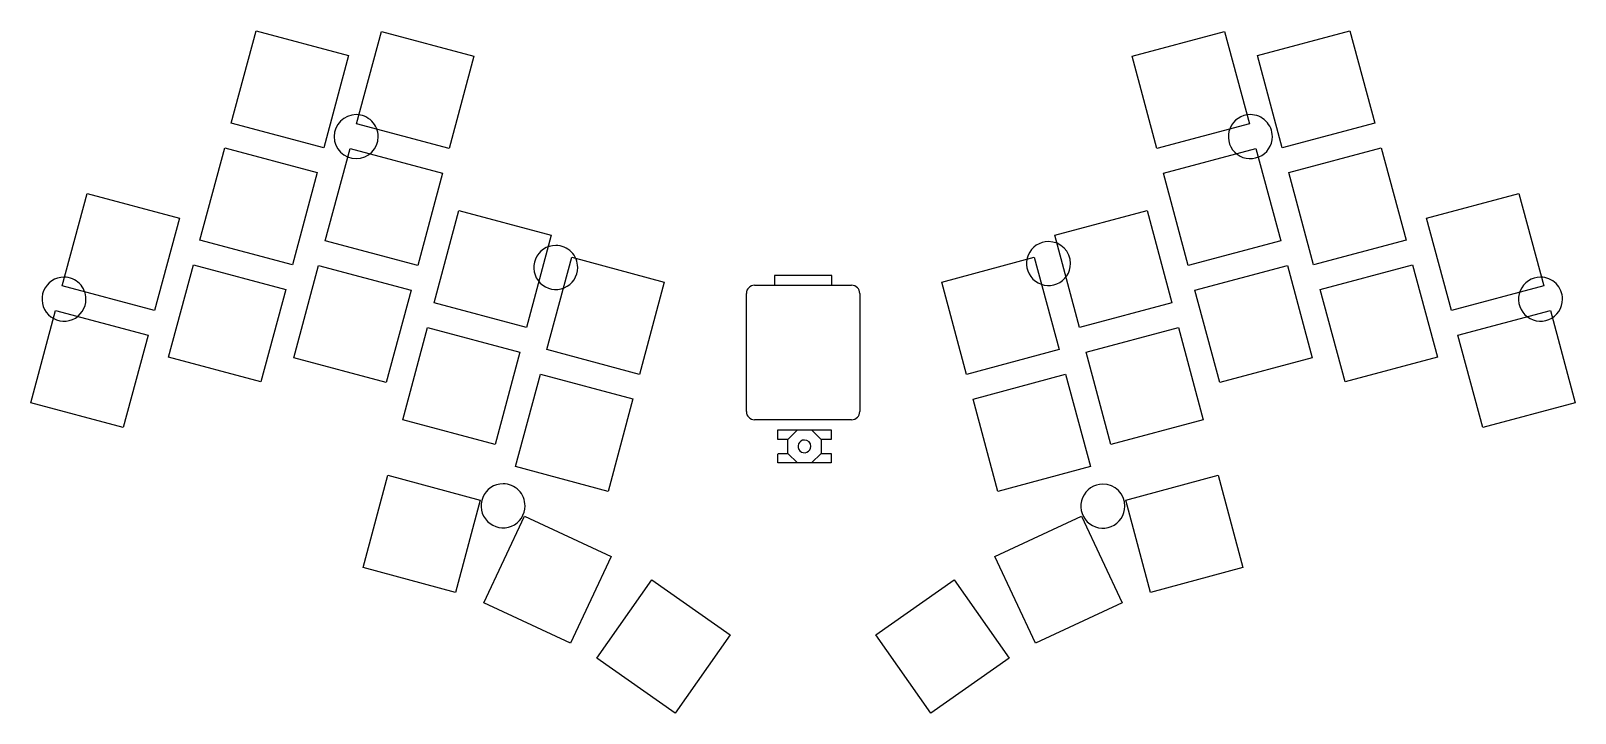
# Model space of a CAD drawing. Extents: x 2 to 244, y -108 to -1.
import ezdxf

# ---------------------------------------------------------------- set-up
doc = ezdxf.new("R2010")
doc.units = 0
doc.layers.get('0').update_dxf_attribs({"linetype": 'CONTINUOUS'})

msp = doc.modelspace()

# ---------------------------------------------------------------- linework, layer by layer
at = {"color": 7}
for points in [[(33.398855, -15.12898), (37.281134, -0.640119), (51.769995, -4.522397), (47.887716, -19.011258)], [(52.966842, -13.783436)], [(193.166581, -13.783436)], [(46.852442, -22.874946), (42.970163, -37.363807), (28.481302, -33.481529), (32.363581, -18.992668)], [(161.5249, -33.698484)], [(84.265042, -34.308481)], [(7.166927, -39.283389)], [(118.53672, -40.559386), (127.536703, -40.559386), (127.536703, -39.035389), (118.53672, -39.035389)], [(238.666497, -39.283389)], [(240.201965, -44.504), (244.084244, -58.992861), (229.595383, -62.87514), (225.713104, -48.386279)], [(78.64, -51.062605), (74.757721, -65.551466), (60.26886, -61.669187), (64.151139, -47.180326)], [(123.266711, -64.833341)], [(57.939497, -70.362501), (72.428359, -74.24478), (68.54608, -88.733641), (54.057219, -84.851362)], [(76.005056, -71.70841)], [(170.044882, -71.758413)]]:
    msp.add_lwpolyline(points, close=True, dxfattribs=at)
for points in [[(53.045503, -15.2169), (56.927781, -0.728038), (71.416642, -4.610317)], [(174.643557, -4.612601), (189.132418, -0.730322)], [(189.132418, -0.730322), (193.014697, -15.219184)], [(194.290208, -4.524667), (208.779069, -0.642389)], [(208.779069, -0.642389), (212.661348, -15.13125)], [(71.416642, -4.610317), (67.534364, -19.099178)], [(178.525836, -19.101462), (174.643557, -4.612601)], [(212.661348, -15.13125), (198.172487, -19.013528), (194.290208, -4.524667)], [(67.534364, -19.099178), (53.045503, -15.2169)], [(193.014697, -15.219184), (178.525836, -19.101462)], [(48.127948, -33.569454), (52.010226, -19.080593)], [(52.010226, -19.080593), (66.499088, -22.962872)], [(179.561112, -22.965155), (194.049973, -19.082876)], [(194.049973, -19.082876), (197.932252, -33.571737)], [(199.207761, -22.877225), (213.696622, -18.994947)], [(213.696622, -18.994947), (217.578901, -33.483808)], [(66.499088, -22.962872), (62.616809, -37.451733)], [(183.44339, -37.454016), (179.561112, -22.965155)], [(203.09004, -37.366086), (199.207761, -22.877225)], [(6.893517, -40.638023), (10.775796, -26.149162)], [(10.775796, -26.149162), (25.264657, -30.031441)], [(220.795544, -30.033719), (235.284405, -26.15144)], [(235.284405, -26.15144), (239.166684, -40.640301)], [(65.186418, -43.316635), (69.068697, -28.827774)], [(69.068697, -28.827774), (83.557558, -32.710053)], [(162.502645, -32.712334), (176.991506, -28.830055), (180.873785, -43.318916)], [(25.264657, -30.031441), (21.382378, -44.520302)], [(224.677823, -44.52258), (220.795544, -30.033719)], [(62.616809, -37.451733), (48.127948, -33.569454)], [(83.557558, -32.710053), (79.675279, -47.198914), (65.186418, -43.316635)], [(166.384924, -47.201195), (162.502645, -32.712334)], [(197.932252, -33.571737), (183.44339, -37.454016)], [(217.578901, -33.483808), (203.09004, -37.366086)], [(82.891928, -50.648998), (86.774207, -36.160137)], [(86.774207, -36.160137), (101.263068, -40.042415)], [(144.797142, -40.044691), (159.286003, -36.162413), (163.168282, -50.651274)], [(23.56375, -51.834091), (27.446029, -37.345229)], [(27.446029, -37.345229), (41.93489, -41.227508)], [(43.210392, -51.922012), (47.092671, -37.433151), (61.581532, -41.31543)], [(184.478665, -41.317707), (198.967526, -37.435428)], [(198.967526, -37.435428), (202.849804, -51.924289)], [(208.007591, -55.71864), (204.125312, -41.229779), (218.614173, -37.3475)], [(218.614173, -37.3475), (222.496452, -51.836362)], [(21.382378, -44.520302), (6.893517, -40.638023)], [(101.263068, -40.042415), (97.380789, -54.531277)], [(115.416726, -40.559386), (130.656697, -40.559386)], [(148.679421, -54.533553), (144.797142, -40.044691)], [(239.166684, -40.640301), (224.677823, -44.52258)], [(41.93489, -41.227508), (38.052611, -55.716369)], [(61.581532, -41.31543), (57.699253, -55.804291)], [(114.146728, -60.37135), (114.146728, -41.829384)], [(131.926695, -41.829384), (131.926695, -60.37135)], [(180.873785, -43.318916), (166.384924, -47.201195)], [(202.849804, -51.924289), (188.360943, -55.806568), (184.478665, -41.317707)], [(1.975961, -58.990581), (5.85824, -44.50172)], [(5.85824, -44.50172), (20.347101, -48.383999)], [(20.347101, -48.383999), (16.464822, -62.87286)], [(167.420204, -51.064885), (181.909065, -47.182606)], [(181.909065, -47.182606), (185.791344, -61.671467), (171.302483, -65.553746)], [(97.380789, -54.531277), (82.891928, -50.648998)], [(163.168282, -50.651274), (148.679421, -54.533553)], [(38.052611, -55.716369), (23.56375, -51.834091)], [(57.699253, -55.804291), (43.210392, -51.922012)], [(171.302483, -65.553746), (167.420204, -51.064885)], [(222.496452, -51.836362), (208.007591, -55.71864)], [(77.974375, -69.001551), (81.856654, -54.51269)], [(81.856654, -54.51269), (96.345515, -58.394968)], [(149.714691, -58.397247), (164.203552, -54.514969), (168.085831, -69.00383)], [(16.464822, -62.87286), (1.975961, -58.990581)], [(96.345515, -58.394968), (92.463236, -72.883829)], [(153.59697, -72.886108), (149.714691, -58.397247)], [(130.656697, -61.641347), (115.416726, -61.641347)], [(119.066719, -64.733342), (119.066719, -63.233344)], [(119.066719, -63.233344), (127.466703, -63.233344)], [(120.666716, -64.733342), (119.066719, -64.733342)], [(120.666716, -64.733342), (122.166713, -63.233344)], [(120.666716, -66.933338), (120.666716, -64.733342)], [(125.866706, -64.733342), (124.366709, -63.233344)], [(125.866706, -64.733342), (125.866706, -66.933338)], [(127.466703, -64.733342), (125.866706, -64.733342)], [(127.466703, -63.233344), (127.466703, -64.733342)], [(119.066719, -66.933338), (120.666716, -66.933338)], [(119.066719, -68.433335), (119.066719, -67.033337)], [(120.666716, -66.933338), (122.166713, -68.433335)], [(125.866706, -66.933338), (124.366709, -68.433335)], [(125.866706, -66.933338), (127.466703, -66.933338)], [(127.466703, -66.933338), (127.466703, -68.433335)], [(92.463236, -72.883829), (77.974375, -69.001551)], [(127.466703, -68.433335), (119.066719, -68.433335)], [(168.085831, -69.00383), (153.59697, -72.886108)], [(173.631844, -74.247061), (188.120705, -70.364782)], [(188.120705, -70.364782), (192.002984, -84.853643)], [(192.002984, -84.853643), (177.514122, -88.735922), (173.631844, -74.247061)], [(73.009365, -90.358152), (79.348628, -76.763561)], [(79.348628, -76.763561), (92.943218, -83.102824)], [(153.116984, -83.105095), (166.711575, -76.765832)], [(166.711575, -76.765832), (173.050837, -90.360423)], [(92.943218, -83.102824), (86.603956, -96.697414)], [(159.456246, -96.699685), (153.116984, -83.105095)], [(90.717351, -99.072282), (99.320982, -86.785024), (111.60824, -95.388655)], [(134.451966, -95.390925), (146.739225, -86.787294)], [(146.739225, -86.787294), (155.342856, -99.074552), (143.055597, -107.678183)], [(86.603956, -96.697414), (73.009365, -90.358152)], [(173.050837, -90.360423), (159.456246, -96.699685)], [(111.60824, -95.388655), (103.004609, -107.675913)], [(143.055597, -107.678183), (134.451966, -95.390925)], [(103.004609, -107.675913), (90.717351, -99.072282)]]:
    msp.add_lwpolyline(points, dxfattribs=at)
for points in [[(52.966842, -13.783436), (51.061463, -13.783436), (49.516848, -15.328051), (49.516848, -17.23343)], [(55.406356, -14.793916), (54.759356, -14.146917), (53.881837, -13.783436), (52.966842, -13.783436)], [(193.166581, -13.783436), (191.771189, -13.783436), (190.513196, -14.624), (189.979203, -15.913174)], [(195.606095, -14.793916), (194.959096, -14.146917), (194.081577, -13.783436), (193.166581, -13.783436)], [(56.416835, -17.23343), (56.416835, -16.318435), (56.053355, -15.440915), (55.406356, -14.793916)], [(189.979203, -15.913174), (189.44521, -17.202349), (189.740376, -18.686252), (190.727068, -19.672944)], [(196.616575, -17.23343), (196.616575, -16.318435), (196.253095, -15.440915), (195.606095, -14.793916)], [(49.516848, -17.23343), (49.516848, -19.138809), (51.061463, -20.683423), (52.966842, -20.683423)], [(52.966842, -20.683423), (54.872221, -20.683423), (56.416835, -19.138809), (56.416835, -17.23343)], [(194.486837, -20.420808), (195.776011, -19.886815), (196.616575, -18.628822), (196.616575, -17.23343)], [(190.727068, -19.672944), (191.713759, -20.659635), (193.197663, -20.954802), (194.486837, -20.420808)], [(161.5249, -33.698484), (160.129508, -33.698484), (158.871515, -34.539048), (158.337522, -35.828222)], [(164.974894, -37.148478), (164.974894, -35.243099), (163.430279, -33.698484), (161.5249, -33.698484)], [(84.265042, -34.308481), (82.869649, -34.308481), (81.611657, -35.149045), (81.077663, -36.438219)], [(86.704555, -35.318961), (86.057556, -34.671962), (85.180037, -34.308481), (84.265042, -34.308481)], [(87.715035, -37.758475), (87.715035, -36.843479), (87.351555, -35.96596), (86.704555, -35.318961)], [(158.337522, -35.828222), (157.803528, -37.117397), (158.098695, -38.6013), (159.085386, -39.587992)], [(81.077663, -36.438219), (80.54367, -37.727394), (80.838836, -39.211297), (81.825528, -40.197989)], [(85.585297, -40.945853), (86.874471, -40.41186), (87.715035, -39.153867), (87.715035, -37.758475)], [(162.845156, -40.335856), (164.13433, -39.801863), (164.974894, -38.54387), (164.974894, -37.148478)], [(7.166927, -39.283389), (5.771535, -39.283389), (4.513542, -40.123953), (3.979548, -41.413127)], [(9.606441, -40.293869), (8.959441, -39.646869), (8.081922, -39.283389), (7.166927, -39.283389)], [(10.61692, -42.733382), (10.61692, -41.818387), (10.25344, -40.940868), (9.606441, -40.293869)], [(81.825528, -40.197989), (82.812219, -41.18468), (84.296123, -41.479847), (85.585297, -40.945853)], [(114.518702, -40.93136), (114.280531, -41.169531), (114.146728, -41.49256), (114.146728, -41.829384)], [(115.416726, -40.559386), (115.079901, -40.559386), (114.756872, -40.693189), (114.518702, -40.93136)], [(131.554722, -40.93136), (131.316551, -40.693189), (130.993522, -40.559386), (130.656697, -40.559386)], [(131.926695, -41.829384), (131.926695, -41.49256), (131.792893, -41.169531), (131.554722, -40.93136)], [(159.085386, -39.587992), (160.072078, -40.574683), (161.555981, -40.86985), (162.845156, -40.335856)], [(238.666497, -39.283389), (237.271105, -39.283389), (236.013112, -40.123953), (235.479119, -41.413127)], [(241.106011, -40.293869), (240.459012, -39.646869), (239.581492, -39.283389), (238.666497, -39.283389)], [(242.116491, -42.733382), (242.116491, -41.818387), (241.75301, -40.940868), (241.106011, -40.293869)], [(3.979548, -41.413127), (3.445555, -42.702301), (3.740722, -44.186205), (4.727413, -45.172896)], [(8.487182, -45.920761), (9.776356, -45.386767), (10.61692, -44.128775), (10.61692, -42.733382)], [(235.479119, -41.413127), (234.945125, -42.702301), (235.240292, -44.186205), (236.226983, -45.172896)], [(239.986752, -45.920761), (241.275927, -45.386767), (242.116491, -44.128775), (242.116491, -42.733382)], [(4.727413, -45.172896), (5.714104, -46.159588), (7.198008, -46.454754), (8.487182, -45.920761)], [(236.226983, -45.172896), (237.213674, -46.159588), (238.697578, -46.454754), (239.986752, -45.920761)], [(114.146728, -60.37135), (114.146728, -60.708174), (114.280531, -61.031203), (114.518702, -61.269374)], [(131.554722, -61.269374), (131.792893, -61.031203), (131.926695, -60.708174), (131.926695, -60.37135)], [(114.518702, -61.269374), (114.756872, -61.507545), (115.079901, -61.641348), (115.416726, -61.641347)], [(130.656697, -61.641347), (130.993522, -61.641348), (131.316551, -61.507545), (131.554722, -61.269374)], [(123.266711, -64.833341), (122.86225, -64.833341), (122.497614, -65.076983), (122.342833, -65.450657)], [(124.266709, -65.83334), (124.266709, -65.281056), (123.818995, -64.833341), (123.266711, -64.833341)], [(122.342833, -65.450657), (122.188053, -65.824331), (122.273608, -66.254448), (122.559606, -66.540445)], [(122.559606, -66.540445), (122.845603, -66.826443), (123.27572, -66.911998), (123.649394, -66.757217)], [(123.649394, -66.757217), (124.023068, -66.602437), (124.266709, -66.237801), (124.266709, -65.83334)], [(76.005056, -71.70841), (74.609664, -71.70841), (73.351671, -72.548974), (72.817677, -73.838148)], [(78.44457, -72.718889), (77.79757, -72.07189), (76.920051, -71.70841), (76.005056, -71.70841)], [(170.044882, -71.758413), (168.64949, -71.758413), (167.391497, -72.598977), (166.857504, -73.888151)], [(173.494876, -75.208406), (173.494876, -73.303027), (171.950261, -71.758413), (170.044882, -71.758413)], [(72.817677, -73.838148), (72.283684, -75.127322), (72.578851, -76.611226), (73.565542, -77.597917)], [(79.45505, -75.158403), (79.45505, -74.243408), (79.091569, -73.365889), (78.44457, -72.718889)], [(166.857504, -73.888151), (166.32351, -75.177325), (166.618677, -76.661229), (167.605368, -77.64792)], [(77.325311, -78.345782), (78.614486, -77.811788), (79.45505, -76.553795), (79.45505, -75.158403)], [(171.365138, -78.395785), (172.654312, -77.861791), (173.494876, -76.603798), (173.494876, -75.208406)], [(73.565542, -77.597917), (74.552233, -78.584608), (76.036137, -78.879775), (77.325311, -78.345782)], [(167.605368, -77.64792), (168.59206, -78.634611), (170.075964, -78.929778), (171.365138, -78.395785)]]:
    msp.add_open_spline(points, degree=3, dxfattribs=at)

doc.saveas('drawing.dxf')
